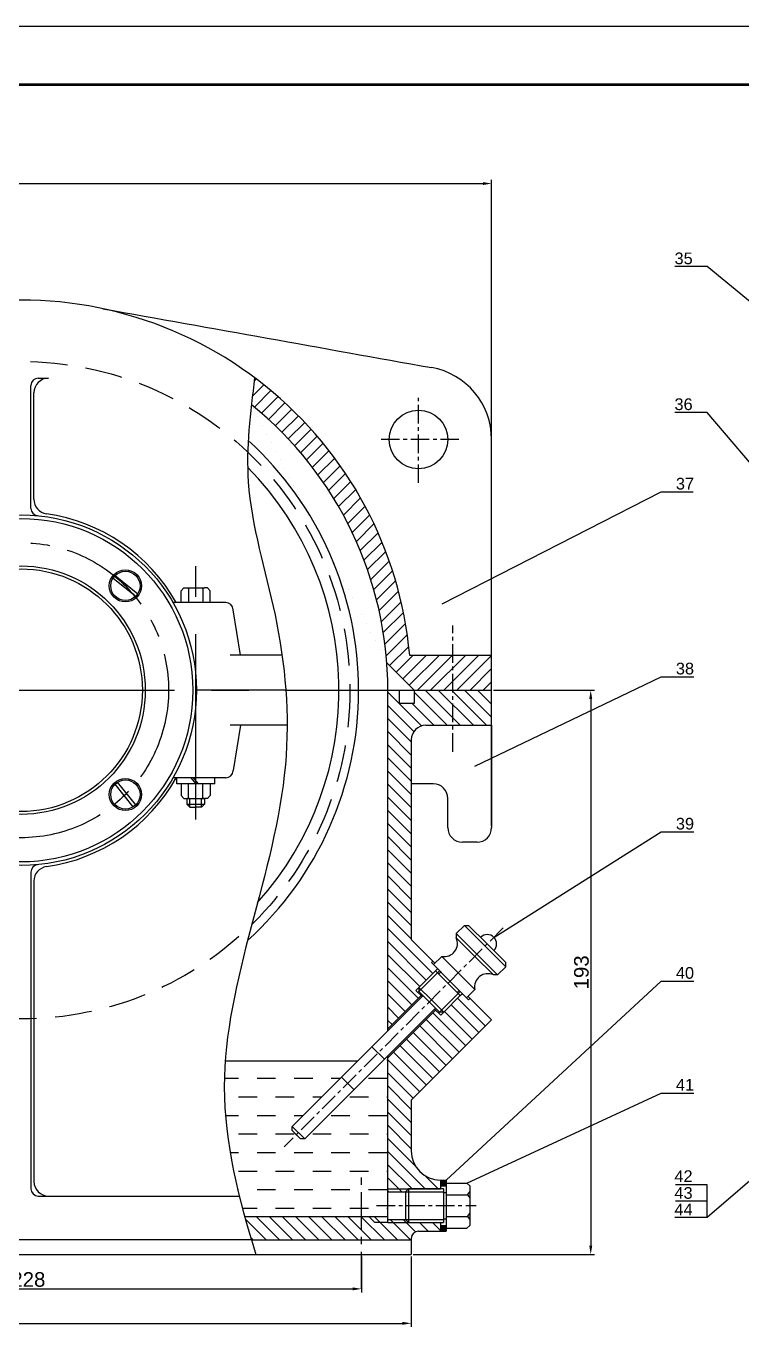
# Model space of a CAD drawing. Header units: millimetres. Extents: x 2354 to 3543, y 830 to 1671.
# Drawn here: x 2798.7 to 3043.6, y 1225.6 to 1670.8 of the extents above; entities that cross this region are included whole.
import ezdxf
from ezdxf import colors
from ezdxf.entities.mleader import LeaderData, LeaderLine
from ezdxf.math import Vec2, Vec3

# ---------------------------------------------------------------- set-up
doc = ezdxf.new("R2010")
doc.units = ezdxf.units.MM
doc.linetypes.add('CENTER', pattern=[10.16, 6.35, -1.27, 1.27, -1.27])
doc.linetypes.add('HIDDEN', pattern=[1.905, 1.27, -0.635])
doc.layers.get('0').update_dxf_attribs({"lineweight": 30})
for name, color, linetype in [('中心线', 1, 'CENTER'), ('细线', 7, 'Continuous'), ('虚线', 7, 'HIDDEN')]:
    doc.layers.add(name, color=color, linetype=linetype)
doc.layers.add('粗线', color=7, linetype='Continuous', lineweight=53)
doc.styles.get("Standard").update_dxf_attribs({"font": 'arial.ttf'})
doc.dimstyles.new('ISO-25', dxfattribs={"dimtxt": 5, "dimasz": 3, "dimexe": 1.25, "dimexo": 0.625, "dimtad": 1, "dimtxsty": 'Standard', "dimcen": 2.5, "dimadec": 0, "dimazin": 0, "dimtfac": 1, "dimtmove": 0, "dimatfit": 3, "dimfxl": 1, "dimarcsym": 0})

# ---------------------------------------------------------------- blocks, each defined once
blk = doc.blocks.new('*D3')
at = {"layer": 'Defpoints', "color": 0, "transparency": 16777216}
for p in [(2440.49, 1250.39), (2930.49, 1250.39), (2930.49, 1226.86)]:
    blk.add_point(p, dxfattribs=at)
at = {"layer": '细线', "color": 0, "lineweight": -2, "transparency": 16777216}
for p, q in [((2440.49, 1249.77), (2440.49, 1225.61)), ((2930.49, 1249.77), (2930.49, 1225.61)), ((2443.49, 1226.86), (2927.49, 1226.86))]:
    blk.add_line(p, q, dxfattribs=at)
at = {"layer": '细线', "color": 0, "transparency": 16777216}
for points in [[(2443.49, 1227.36), (2443.49, 1226.36), (2440.49, 1226.86)], [(2927.49, 1227.36), (2927.49, 1226.36), (2930.49, 1226.86)]]:
    blk.add_solid(points, dxfattribs=at)
at = {"layer": '细线', "color": 0, "transparency": 16777216, "insert": (2685.49, 1230.04), "char_height": 5, "attachment_point": 5}
blk.add_mtext('490', dxfattribs=at)
blk = doc.blocks.new('*D6')
at = {"layer": 'Defpoints', "color": 0, "transparency": 16777216}
for p in [(2957.99, 1616.85), (2417.19, 1431.49), (2957.99, 1396.49)]:
    blk.add_point(p, dxfattribs=at)
at = {"layer": '细线', "color": 0, "lineweight": -2, "transparency": 16777216}
for p, q in [((2417.19, 1432.12), (2417.19, 1618.1)), ((2420.19, 1616.85), (2954.99, 1616.85)), ((2957.99, 1397.12), (2957.99, 1618.1))]:
    blk.add_line(p, q, dxfattribs=at)
at = {"layer": '细线', "color": 0, "transparency": 16777216}
for points in [[(2420.19, 1617.35), (2420.19, 1616.35), (2417.19, 1616.85)], [(2954.99, 1617.35), (2954.99, 1616.35), (2957.99, 1616.85)]]:
    blk.add_solid(points, dxfattribs=at)
at = {"layer": '细线', "color": 0, "transparency": 16777216, "insert": (2685.49, 1620.48), "char_height": 5, "attachment_point": 5}
blk.add_mtext('540,8', dxfattribs=at)
blk = doc.blocks.new('*D8')
at = {"layer": 'Defpoints', "color": 0, "transparency": 16777216}
for p in [(2957.99, 1443.49), (2930.49, 1250.39), (2991.91, 1250.39)]:
    blk.add_point(p, dxfattribs=at)
at = {"layer": '细线', "color": 0, "lineweight": -2, "transparency": 16777216}
for p, q in [((2958.62, 1443.49), (2993.16, 1443.49)), ((2991.91, 1440.49), (2991.91, 1253.39)), ((2931.12, 1250.39), (2993.16, 1250.39))]:
    blk.add_line(p, q, dxfattribs=at)
at = {"layer": '细线', "color": 0, "transparency": 16777216}
for points in [[(2991.41, 1440.49), (2992.41, 1440.49), (2991.91, 1443.49)], [(2991.41, 1253.39), (2992.41, 1253.39), (2991.91, 1250.39)]]:
    blk.add_solid(points, dxfattribs=at)
at = {"layer": '细线', "color": 0, "transparency": 16777216, "insert": (2988.73, 1346.94), "char_height": 5, "attachment_point": 5, "rotation": 90}
blk.add_mtext('193', dxfattribs=at)
blk = doc.blocks.new('*D13')
at = {"layer": 'Defpoints', "color": 0, "transparency": 16777216}
for p in [(2685.49, 1250.39), (2913.49, 1250.39), (2913.49, 1238.66)]:
    blk.add_point(p, dxfattribs=at)
at = {"layer": '细线', "color": 0, "lineweight": -2, "transparency": 16777216}
for p, q in [((2685.49, 1249.77), (2685.49, 1237.41)), ((2913.49, 1249.77), (2913.49, 1237.41)), ((2688.49, 1238.66), (2910.49, 1238.66))]:
    blk.add_line(p, q, dxfattribs=at)
at = {"layer": '细线', "color": 0, "transparency": 16777216}
for points in [[(2688.49, 1239.16), (2688.49, 1238.16), (2685.49, 1238.66)], [(2910.49, 1239.16), (2910.49, 1238.16), (2913.49, 1238.66)]]:
    blk.add_solid(points, dxfattribs=at)
at = {"layer": '细线', "color": 0, "transparency": 16777216, "insert": (2799.49, 1241.84), "char_height": 5, "attachment_point": 5}
blk.add_mtext('228', dxfattribs=at)
blk = doc.blocks.new('_None')

msp = doc.modelspace()

# ---------------------------------------------------------------- hatches: boundary and pattern name
at = {"layer": '细线'}
h = msp.add_hatch(dxfattribs=at)
h.set_pattern_fill('ANSI31', color=256)
h.set_pattern_definition([(45, (2172.8697, 580.4474), (-2.245064, 2.245064), [])])
edge = h.paths.add_edge_path()
edge.add_spline(control_points=[(2876.909, 1550.431), (2876.524, 1547.343), (2876.139, 1544.255), (2875.793, 1541.17)], knot_values=[0, 0, 0, 0, 9.2326006, 9.2326006, 9.2326006, 9.2326006], degree=3, periodic=0)
edge.add_arc((2796.992, 1443.494), 125.5, 4.27201, 51.10449, ccw=False)
edge.add_line((2922.143, 1452.843), (2931.492, 1443.494))
edge.add_line((2931.492, 1443.494), (2957.992, 1443.494))
edge.add_line((2957.992, 1443.494), (2957.992, 1455.494))
edge.add_line((2957.992, 1455.494), (2929.951, 1455.494))
edge.add_arc((2796.992, 1443.494), 133.5, 5.15714, 53.22821)
h = msp.add_hatch(dxfattribs=at)
h.set_pattern_fill('ANSI31', color=256, angle=90)
h.set_pattern_definition([(135, (2172.8697, 580.4474), (-2.245064, -2.245064), [])])
h.paths.add_polyline_path([(2933.14, 1341.822), (2932.079, 1340.761), (2932.786, 1340.054), (2933.14, 1340.407)], flags=17)
h.paths.add_polyline_path([(2941.625, 1333.336), (2940.211, 1333.336), (2939.858, 1332.983), (2940.565, 1332.276)], flags=17)
h.paths.add_polyline_path([(2928.547, 1262.392), (2922.492, 1262.392), (2922.492, 1261.392), (2929.547, 1261.392)], flags=17)
h.paths.add_polyline_path([(2922.492, 1263.394), (2915.99, 1263.394), (2917.992, 1261.392), (2922.492, 1261.392)], flags=17)
h.paths.add_polyline_path([(2929.547, 1272.858), (2922.492, 1272.858), (2922.492, 1271.858), (2928.547, 1271.858)])
edge = h.paths.add_edge_path()
edge.add_line((2940.492, 1261.392), (2929.547, 1261.392))
edge.add_line((2929.547, 1261.392), (2922.492, 1261.392))
edge.add_line((2922.492, 1261.392), (2917.992, 1261.392))
edge.add_line((2917.992, 1261.392), (2915.99, 1263.394))
edge.add_line((2915.99, 1263.394), (2873.51, 1263.394))
edge.add_spline(control_points=[(2873.51, 1263.394), (2874.243, 1260.728), (2875.014, 1258.061), (2875.812, 1255.394)], knot_values=[291.1612637, 291.1612637, 291.1612637, 291.1612637, 299.3477673, 299.3477673, 299.3477673, 299.3477673], degree=3, periodic=0)
edge.add_line((2875.812, 1255.394), (2930.492, 1255.394))
edge.add_line((2930.492, 1255.394), (2930.492, 1255.892))
edge.add_arc((2932.992, 1255.892), 2.5, 90, 180, ccw=False)
edge.add_line((2932.992, 1258.392), (2940.492, 1258.392))
edge.add_line((2940.492, 1258.392), (2940.492, 1261.392))
h.paths.add_polyline_path([(2930.492, 1426.494, -0.4142136), (2935.492, 1431.494), (2957.992, 1431.494), (2957.992, 1443.494), (2931.492, 1443.494), (2931.492, 1438.994), (2926.492, 1438.994), (2926.492, 1443.494), (2922.492, 1443.494), (2922.492, 1327.631), (2933.851, 1338.99), (2932.079, 1340.761), (2933.14, 1341.822), (2938.797, 1347.479), (2939.504, 1348.186), (2937.383, 1350.307), (2937.878, 1350.802), (2930.492, 1358.188)])
h.paths.add_polyline_path([(2957.992, 1330.688), (2950.606, 1338.074), (2950.111, 1337.579), (2947.989, 1339.7), (2947.282, 1338.993), (2941.625, 1333.336), (2940.565, 1332.276), (2938.793, 1334.047), (2922.492, 1317.745), (2922.492, 1272.858), (2940.492, 1272.858), (2940.492, 1275.858, -0.4142136), (2930.492, 1285.858), (2930.492, 1303.188)])
h = msp.add_hatch(dxfattribs=at)
h.set_pattern_fill('DASH', color=256, scale=2)
h.set_pattern_definition([(0, (2172.87, 580.4474), (6.35, 6.35), [6.35, -6.35])])
edge = h.paths.add_edge_path()
edge.add_line((2912.158, 1316.597), (2866.849, 1316.597))
edge.add_spline(control_points=[(2866.849, 1316.597), (2866.637, 1313.642), (2866.049, 1298.251), (2868.601, 1282.846), (2871.68, 1270.394)], knot_values=[236.6787415, 236.6787415, 236.6787415, 236.6787415, 245.7632409, 283.9972296, 283.9972296, 283.9972296, 283.9972296], degree=3, periodic=0)
edge.add_spline(control_points=[(2871.68, 1270.394), (2872.256, 1268.061), (2872.869, 1265.727), (2873.51, 1263.394)], knot_values=[283.9972296, 283.9972296, 283.9972296, 283.9972296, 291.1612637, 291.1612637, 291.1612637, 291.1612637], degree=3, periodic=0)
edge.add_line((2873.51, 1263.394), (2922.492, 1263.394))
edge.add_line((2922.492, 1263.394), (2922.492, 1318.445))
edge.add_line((2922.492, 1318.445), (2894.041, 1289.995))
edge.add_line((2894.041, 1289.995), (2892.627, 1289.995))
edge.add_line((2892.627, 1289.995), (2891.213, 1291.409))
edge.add_line((2891.213, 1291.409), (2889.799, 1292.823))
edge.add_line((2889.799, 1292.823), (2889.799, 1294.238))
edge.add_line((2889.799, 1294.238), (2912.158, 1316.597))
h = msp.add_hatch(dxfattribs=at)
h.set_pattern_fill('ANSI37', color=256, scale=0.1, angle=90)
h.set_pattern_definition([(135, (2172.86972, 580.44736), (-0.2245064, -0.2245064), []), (225, (2172.86972, 580.44736), (0.2245064, -0.2245064), [])])
h.paths.add_polyline_path([(2940.492, 1258.392), (2942.492, 1258.392), (2942.492, 1260.392), (2940.492, 1260.392)])
h.paths.add_polyline_path([(2940.492, 1273.858), (2942.492, 1273.858), (2942.492, 1275.858), (2940.492, 1275.858)])

# ---------------------------------------------------------------- linework, layer by layer
for p, q in [((2802.892, 1550.256), (2806.392, 1550.256)), ((2800.392, 1505.715), (2800.392, 1547.756)), ((2801.392, 1508.821), (2801.392, 1545.256)), ((2957.992, 1431.494), (2957.992, 1529.288)), ((2829.143, 1482.716), (2836.919, 1476.525)), ((2828.46, 1481.859), (2836.237, 1475.669)), ((2852.742, 1478.494), (2851.742, 1477.494)), ((2852.742, 1478.494), (2853.742, 1478.494)), ((2853.742, 1478.494), (2854.242, 1478.285)), ((2853.742, 1478.494), (2859.742, 1478.494)), ((2854.242, 1478.285), (2854.742, 1478.494)), ((2854.242, 1478.285), (2854.242, 1473.494)), ((2858.742, 1478.494), (2859.242, 1478.293)), ((2859.242, 1478.293), (2859.742, 1478.494)), ((2859.242, 1478.293), (2859.242, 1473.494)), ((2859.242, 1477.994), (2859.242, 1477.994)), ((2860.742, 1478.494), (2859.742, 1478.494)), ((2860.742, 1478.494), (2861.742, 1477.494)), ((2867.032, 1473.494), (2848.953, 1473.494)), ((2851.742, 1473.494), (2851.742, 1477.494)), ((2861.742, 1473.494), (2861.742, 1477.494)), ((2872.032, 1455.494), (2869.532, 1470.994)), ((2886.306, 1455.494), (2868.567, 1455.494)), ((2931.492, 1443.494), (2922.143, 1452.843)), ((2929.951, 1455.494), (2957.992, 1455.494)), ((2887.577, 1443.494), (2856.992, 1443.494)), ((2922.492, 1326.931), (2922.492, 1443.494)), ((2922.492, 1443.494), (2957.992, 1443.494)), ((2926.492, 1438.994), (2926.492, 1443.494)), ((2931.492, 1443.494), (2931.492, 1438.994)), ((2931.492, 1438.994), (2926.492, 1438.994)), ((2888.015, 1431.494), (2868.567, 1431.494)), ((2872.032, 1431.494), (2869.532, 1415.994)), ((2935.492, 1431.494), (2957.992, 1431.494)), ((2957.992, 1431.494), (2957.992, 1396.494)), ((2930.492, 1426.494), (2930.492, 1358.188)), ((2835.357, 1403.566), (2829.166, 1411.343)), ((2836.214, 1404.249), (2830.023, 1412.025)), ((2867.032, 1413.494), (2848.953, 1413.494)), ((2850.242, 1411.494), (2850.242, 1413.494)), ((2863.242, 1411.494), (2850.242, 1411.494)), ((2851.742, 1411.494), (2851.742, 1407.494)), ((2854.242, 1406.703), (2854.242, 1411.494)), ((2856.911, 1411.494), (2855.217, 1413.494)), ((2857.711, 1411.494), (2856.017, 1413.494)), ((2859.242, 1406.696), (2859.242, 1411.494)), ((2861.742, 1411.494), (2861.742, 1407.494)), ((2863.242, 1411.494), (2863.242, 1413.494)), ((2937.992, 1411.494), (2930.492, 1411.494)), ((2852.742, 1406.494), (2851.742, 1407.494)), ((2853.742, 1406.494), (2854.242, 1406.703)), ((2854.242, 1406.703), (2854.742, 1406.494)), ((2858.742, 1406.494), (2859.242, 1406.696)), ((2859.242, 1406.994), (2859.242, 1406.994)), ((2859.242, 1406.696), (2859.742, 1406.494)), ((2860.742, 1406.494), (2861.742, 1407.494)), ((2852.742, 1406.494), (2853.742, 1406.494)), ((2853.742, 1406.494), (2859.742, 1406.494)), ((2853.742, 1406.494), (2853.742, 1404.494)), ((2853.742, 1404.494), (2854.742, 1403.494)), ((2853.742, 1404.494), (2859.738, 1404.494)), ((2854.742, 1403.494), (2856.74, 1403.494)), ((2858.738, 1403.494), (2856.74, 1403.494)), ((2858.738, 1403.494), (2859.738, 1404.494)), ((2859.738, 1406.494), (2859.738, 1404.494)), ((2860.742, 1406.494), (2859.742, 1406.494)), ((2942.992, 1396.494), (2942.992, 1406.494)), ((2952.992, 1391.494), (2947.992, 1391.494)), ((2800.392, 1381.273), (2800.392, 1272.894)), ((2801.392, 1378.167), (2801.392, 1275.394)), ((2948.696, 1363.035), (2945.868, 1360.206)), ((2948.696, 1363.035), (2950.111, 1363.035)), ((2948.696, 1363.035), (2955.767, 1355.964)), ((2956.475, 1356.671), (2950.111, 1363.035)), ((2930.492, 1358.188), (2938.585, 1350.095)), ((2945.868, 1360.206), (2945.868, 1358.792)), ((2945.868, 1360.206), (2952.939, 1353.135)), ((2945.868, 1358.792), (2952.232, 1352.428)), ((2962.839, 1348.893), (2955.767, 1355.964)), ((2956.475, 1356.671), (2962.839, 1350.307)), ((2937.878, 1350.802), (2937.383, 1350.307)), ((2937.383, 1350.307), (2943.747, 1343.943)), ((2940.918, 1352.428), (2938.09, 1349.6)), ((2938.09, 1349.6), (2943.747, 1343.943)), ((2940.918, 1352.428), (2946.575, 1346.771)), ((2958.596, 1346.064), (2952.232, 1352.428)), ((2960.01, 1346.064), (2952.939, 1353.135)), ((2962.839, 1348.893), (2960.01, 1346.064)), ((2962.839, 1348.893), (2962.839, 1350.307)), ((2933.14, 1341.822), (2938.797, 1347.479)), ((2938.797, 1347.479), (2943.04, 1343.236)), ((2939.504, 1346.771), (2940.211, 1347.479)), ((2939.858, 1346.418), (2940.565, 1347.125)), ((2952.232, 1341.115), (2946.575, 1346.771)), ((2960.01, 1346.064), (2958.596, 1346.064)), ((2932.079, 1340.761), (2934.201, 1338.64)), ((2933.14, 1340.407), (2932.786, 1340.054)), ((2933.14, 1341.822), (2933.14, 1340.407)), ((2933.14, 1341.822), (2937.383, 1337.579)), ((2933.14, 1340.407), (2936.676, 1336.872)), ((2947.282, 1338.993), (2943.04, 1343.236)), ((2949.403, 1338.286), (2943.747, 1343.943)), ((2950.111, 1337.579), (2943.747, 1343.943)), ((2946.222, 1340.054), (2946.929, 1340.761)), ((2946.575, 1339.7), (2947.282, 1340.407)), ((2952.232, 1341.115), (2949.403, 1338.286)), ((2934.554, 1338.993), (2889.799, 1294.238)), ((2933.851, 1338.99), (2922.492, 1327.631)), ((2940.211, 1333.336), (2936.676, 1336.872)), ((2941.625, 1333.336), (2937.383, 1337.579)), ((2941.625, 1333.336), (2947.282, 1338.993)), ((2949.898, 1338.781), (2957.992, 1330.688)), ((2950.606, 1338.074), (2950.111, 1337.579)), ((2938.797, 1334.751), (2894.041, 1289.995)), ((2938.797, 1334.051), (2922.492, 1317.745)), ((2940.565, 1332.276), (2938.443, 1334.397)), ((2940.211, 1333.336), (2939.858, 1332.983)), ((2941.625, 1333.336), (2940.211, 1333.336)), ((2957.992, 1330.688), (2930.492, 1303.188)), ((2921.291, 1317.245), (2917.048, 1321.487)), ((2922.492, 1263.394), (2922.492, 1318.445)), ((2912.158, 1316.597), (2866.849, 1316.597)), ((2906.626, 1311.065), (2908.747, 1308.944)), ((2910.869, 1306.822), (2908.747, 1308.944)), ((2930.492, 1303.188), (2930.492, 1285.858)), ((2889.799, 1292.823), (2889.799, 1294.238)), ((2889.799, 1294.238), (2894.041, 1289.995)), ((2889.799, 1292.823), (2891.213, 1291.409)), ((2892.627, 1289.995), (2891.213, 1291.409)), ((2894.041, 1289.995), (2892.627, 1289.995)), ((2940.492, 1275.858), (2942.492, 1275.858)), ((2940.492, 1275.858), (2940.492, 1272.858)), ((2940.492, 1273.858), (2942.492, 1273.858)), ((2942.492, 1275.858), (2942.492, 1258.392)), ((2942.492, 1274.858), (2946.091, 1274.858)), ((2946.091, 1274.858), (2949.492, 1274.858)), ((2950.492, 1273.858), (2949.492, 1274.858)), ((2950.492, 1273.858), (2950.492, 1271.858)), ((2802.892, 1270.394), (2806.392, 1270.394)), ((2806.392, 1270.394), (2871.68, 1270.394)), ((2922.492, 1271.858), (2928.547, 1271.858)), ((2929.547, 1272.858), (2928.547, 1271.858)), ((2928.547, 1271.858), (2928.547, 1262.392)), ((2941.492, 1272.858), (2929.547, 1272.858)), ((2929.547, 1272.858), (2929.547, 1261.392)), ((2929.547, 1272.858), (2929.547, 1272.858)), ((2941.492, 1272.858), (2941.492, 1261.392)), ((2941.492, 1271.658), (2942.492, 1271.658)), ((2942.492, 1270.858), (2946.091, 1270.858)), ((2946.091, 1270.858), (2949.792, 1270.858)), ((2949.792, 1270.858), (2950.492, 1271.858)), ((2949.792, 1270.858), (2950.492, 1269.858)), ((2950.492, 1271.858), (2950.492, 1269.858)), ((2950.492, 1269.858), (2950.492, 1264.392)), ((2949.792, 1263.392), (2950.492, 1264.392)), ((2950.492, 1264.392), (2950.492, 1262.392)), ((2873.51, 1263.394), (2922.492, 1263.394)), ((2922.492, 1261.392), (2922.492, 1263.394)), ((2922.492, 1262.392), (2928.547, 1262.392)), ((2928.547, 1262.392), (2929.547, 1261.392)), ((2929.547, 1261.392), (2941.492, 1261.392)), ((2929.547, 1261.392), (2929.547, 1261.392)), ((2940.492, 1261.392), (2940.492, 1258.392)), ((2940.492, 1260.392), (2942.492, 1260.392)), ((2941.492, 1262.592), (2942.492, 1262.592)), ((2942.492, 1263.392), (2946.091, 1263.392)), ((2946.091, 1263.392), (2949.792, 1263.392)), ((2950.492, 1260.392), (2949.492, 1259.392)), ((2949.792, 1263.392), (2950.492, 1262.392)), ((2950.492, 1262.392), (2950.492, 1260.392)), ((2875.812, 1255.394), (2720.492, 1255.394)), ((2875.812, 1255.394), (2930.492, 1255.394)), ((2930.492, 1255.892), (2930.492, 1250.394)), ((2932.992, 1258.392), (2942.492, 1258.392)), ((2942.492, 1259.392), (2946.091, 1259.392)), ((2946.091, 1259.392), (2949.492, 1259.392)), ((2440.493, 1250.394), (2930.492, 1250.394))]:
    msp.add_line(p, q)
for centre, radius in [((2932.992, 1529.288), 10.05), ((2796.992, 1443.494), 60), ((2796.992, 1443.494), 58.75), ((2796.992, 1443.494), 42.5), ((2796.992, 1443.494), 41.5), ((2832.69, 1479.192), 5.5), ((2832.69, 1479.192), 5), ((2832.69, 1407.796), 5.5), ((2832.69, 1407.796), 5)]:
    msp.add_circle(centre, radius)
for centre, radius, start, end in [((2796.992, 1443.494), 133.5, 5.15714, 97.28472), ((2932.992, 1529.288), 25, 0, 79.84842), ((2802.892, 1547.756), 2.5, 90, 180), ((2806.392, 1545.256), 5, 90, 180), ((2796.992, 1443.494), 125.5, 0, 51.10449), ((2796.992, 1443.494), 115.5, 312.153, 47.70311), ((2796.992, 1443.494), 108.75, 318.08443, 44.52739), ((2802.892, 1505.715), 2.5, 180, 264.58321), ((2806.392, 1508.821), 5, 180, 261.81185), ((2796.992, 1443.494), 61, 29.45917, 81.81185), ((2867.032, 1470.994), 2.5, 0, 90), ((2935.492, 1426.494), 5, 90, 180), ((2867.032, 1415.994), 2.5, 270, 0), ((2796.992, 1443.494), 61, 278.18815, 330.54083), ((2937.992, 1406.494), 5, 0, 90), ((2947.992, 1396.494), 5, 180, 270), ((2952.992, 1396.494), 5, 270, 0), ((2802.892, 1381.273), 2.5, 95.41679, 180), ((2806.392, 1378.167), 5, 98.18815, 180), ((2941.769, 1356.873), 4.526, 259.16438, 25.08565), ((2956.475, 1356.671), 3.2, 315, 135), ((2956.677, 1341.965), 4.526, 64.91435, 190.83562), ((2940.492, 1285.858), 10, 180, 270), ((2806.392, 1275.394), 5, 180, 270), ((2802.892, 1272.894), 2.5, 180, 270), ((2932.992, 1255.892), 2.5, 90, 180)]:
    msp.add_arc(centre, radius, start, end)
at = {"start_tangent": (0.9843449, -0.176253), "end_tangent": (0.9843449, -0.176253)}
msp.add_spline([(2825.018, 1574.019), (2937.398, 1553.897)], degree=3, dxfattribs=at)
at = {"layer": '中心线'}
for p, q in [((2932.992, 1514.421), (2932.992, 1543.535)), ((2946.828, 1529.288), (2918.964, 1529.288)), ((2944.742, 1422.412), (2944.742, 1465.59)), ((2961.968, 1362.165), (2887.065, 1287.262)), ((2918.639, 1267.125), (2952.685, 1267.125))]:
    msp.add_line(p, q, dxfattribs=at)
at = {"layer": '中心线', "ltscale": 10}
for p, q in [((2856.742, 1399.224), (2856.742, 1485.974)), ((2379.573, 1443.494), (2963.793, 1443.494))]:
    msp.add_line(p, q, dxfattribs=at)
at = {"layer": '中心线', "ltscale": 2}
msp.add_line((2913.492, 1238.681), (2913.492, 1278.016), dxfattribs=at)
at = {"layer": '中心线', "ltscale": 5}
msp.add_circle((2796.992, 1443.494), 50.48, dxfattribs=at)
at = {"layer": '粗线'}
msp.add_line((2373.958, 1650.753), (3522.958, 1650.753), dxfattribs=at)
at = {"layer": '细线'}
for p, q in [((2353.958, 1670.753), (3542.958, 1670.753)), ((2854.742, 1403.494), (2854.742, 1406.494)), ((2858.738, 1403.494), (2858.738, 1406.494)), ((2933.14, 1340.407), (2939.504, 1346.771)), ((2938.797, 1347.479), (2939.504, 1348.186)), ((2933.14, 1341.822), (2932.079, 1340.761)), ((2940.211, 1333.336), (2946.575, 1339.7)), ((2947.282, 1338.993), (2947.989, 1339.7)), ((2941.625, 1333.336), (2940.565, 1332.276)), ((3031.758, 1274.266), (3020.934, 1274.266)), ((3031.758, 1268.643), (3031.758, 1274.266)), ((2922.492, 1272.858), (2940.492, 1272.858)), ((2928.547, 1271.858), (2941.492, 1271.858)), ((3031.758, 1268.643), (3020.934, 1268.643)), ((3031.758, 1263.02), (3031.758, 1268.643)), ((2917.992, 1261.392), (2915.99, 1263.394)), ((2922.492, 1261.392), (2917.992, 1261.392)), ((2922.492, 1261.392), (2940.492, 1261.392)), ((2928.547, 1262.392), (2941.492, 1262.392))]:
    msp.add_line(p, q, dxfattribs=at)
msp.add_open_spline([(2876.909, 1550.431), (2875.418, 1538.472), (2871.995, 1511.01), (2886.114, 1467.951), (2892.189, 1397.344), (2857.277, 1325.162), (2871.396, 1269.517), (2877.339, 1250.394)], degree=3, knots=[0, 0, 0, 0, 35.7534626, 82.101636, 133.6104871, 245.7632409, 304.4639285, 304.4639285, 304.4639285, 304.4639285], dxfattribs=at)
at = {"layer": '虚线', "ltscale": 10}
msp.add_circle((2796.992, 1443.494), 112.5, dxfattribs=at)

# ---------------------------------------------------------------- texts
at = {"layer": '细线', "char_height": 4, "attachment_point": 3}
for s, insert in [('42', (3026.758, 1279.22)), ('43', (3026.758, 1273.473))]:
    msp.add_mtext(s, dxfattribs=dict(at, insert=insert))

# ---------------------------------------------------------------- dimensions: what is measured, and where the dimension line sits
at = {"layer": '细线'}
for base, p1, p2, picture, middle in [((2957.992, 1616.85), (2417.19, 1431.494), (2957.992, 1396.494), '*D6', (2685.493, 1616.85)), ((2930.492, 1226.863), (2440.493, 1250.394), (2930.492, 1250.394), '*D3', (2685.493, 1226.863)), ((2913.492, 1238.659), (2685.493, 1250.394), (2913.492, 1250.394), '*D13', (2799.492, 1238.659))]:
    dim = msp.add_linear_dim(base=base, p1=p1, p2=p2, dimstyle='ISO-25', dxfattribs=at)
    dim.commit()
    dim.dimension.update_dxf_attribs({"geometry": picture, "text_midpoint": middle, "dimtype": 160})
dim = msp.add_linear_dim(base=(2991.912, 1250.394), p1=(2957.992, 1443.494), p2=(2930.492, 1250.394), angle=90, text='193', dimstyle='ISO-25', dxfattribs=at)
dim.commit()
dim.dimension.update_dxf_attribs({"geometry": '*D8', "text_midpoint": (2991.912, 1346.944), "dimtype": 160})

# ---------------------------------------------------------------- leaders
ml = msp.add_multileader_mtext('Standard', dxfattribs=at)
ml.set_content('35', color=256)
ml.set_leader_properties()
ml.set_arrow_properties(name='NONE')
ml.build(insert=Vec2(0, 0))
ml.multileader.update_dxf_attribs({"text_left_attachment_type": 5, "text_right_attachment_type": 5, "dogleg_length": 3, "arrow_head_size": 3})
ctx = ml.context
ctx.base_point, ctx.arrow_head_size, ctx.plane_origin = Vec3(3019.034, 1588.432), 3, Vec3(3191.459, 1456.494)
ctx.left_attachment, ctx.right_attachment, ctx.text_align_type = 5, 5, 2
notes = []
notes.append((ctx, [(0, (1, 1, 0), (3031.791, 1588.432), (-1, 0), 3, [(0, [(3191.459, 1456.494)], 0, [])])]))
ctx.mtext.insert, ctx.mtext.alignment, ctx.mtext.flow_direction = Vec3(3026.791, 1593.248), 3, 5
ml = msp.add_multileader_mtext('Standard', dxfattribs=at)
ml.set_content('36', color=256)
ml.set_leader_properties()
ml.set_arrow_properties(name='NONE')
ml.build(insert=Vec2(0, 0))
ml.multileader.update_dxf_attribs({"text_left_attachment_type": 5, "text_right_attachment_type": 5, "dogleg_length": 3, "arrow_head_size": 3})
ctx = ml.context
ctx.base_point, ctx.arrow_head_size, ctx.plane_origin = Vec3(3019.045, 1538.532), 3, Vec3(3074.058, 1458.11)
ctx.left_attachment, ctx.right_attachment, ctx.text_align_type = 5, 5, 2
notes.append((ctx, [(0, (1, 1, 0), (3031.769, 1538.532), (-1, 0), 3, [(0, [(3100.034, 1458.11)], 0, [])])]))
ctx.mtext.insert, ctx.mtext.alignment, ctx.mtext.flow_direction = Vec3(3026.769, 1543.348), 3, 5
ml = msp.add_multileader_mtext('Standard', dxfattribs=at)
ml.set_content('37', color=256)
ml.set_leader_properties()
ml.set_arrow_properties(name='NONE')
ml.build(insert=Vec2(0, 0))
ml.multileader.update_dxf_attribs({"text_left_attachment_type": 5, "text_right_attachment_type": 5, "dogleg_length": 3, "arrow_head_size": 3})
ctx = ml.context
ctx.base_point, ctx.arrow_head_size, ctx.plane_origin = Vec3(3019.034, 1511.347), 3, Vec3(3099.814, 1540.251)
ctx.left_attachment, ctx.right_attachment = 5, 5
notes.append((ctx, [(1, (1, 1, 0), (3016.034, 1511.347), (1, 0), 3, [(0, [(2941.079, 1473.096)], 0, [])])]))
ctx.mtext.insert, ctx.mtext.width, ctx.mtext.flow_direction = Vec3(3021.034, 1516.164), 5.80628, 5
ml = msp.add_multileader_mtext('Standard', dxfattribs=at)
ml.set_content('38', color=256)
ml.set_leader_properties()
ml.set_arrow_properties(name='NONE')
ml.build(insert=Vec2(0, 0))
ml.multileader.update_dxf_attribs({"text_left_attachment_type": 5, "text_right_attachment_type": 5, "dogleg_length": 3, "arrow_head_size": 3})
ctx = ml.context
ctx.base_point, ctx.arrow_head_size, ctx.plane_origin = Vec3(3019.034, 1448.081), 3, Vec3(2424.933, 1416.157)
ctx.left_attachment, ctx.right_attachment = 5, 5
notes.append((ctx, [(1, (1, 1, 0), (3016.034, 1448.081), (1, 0), 3, [(0, [(2952.28, 1417.463)], 0, [])])]))
ctx.mtext.insert, ctx.mtext.flow_direction = Vec3(3021.034, 1452.897), 5
ml = msp.add_multileader_mtext('Standard', dxfattribs=at)
ml.set_content('44', color=256)
ml.set_leader_properties()
ml.set_arrow_properties(name='NONE')
ml.build(insert=Vec2(0, 0))
ml.multileader.update_dxf_attribs({"text_left_attachment_type": 5, "text_right_attachment_type": 5, "dogleg_length": 3, "arrow_head_size": 3})
ctx = ml.context
ctx.base_point, ctx.arrow_head_size, ctx.plane_origin = Vec3(3018.884, 1263.02), 3, Vec3(3219.849, 1425.494)
ctx.left_attachment, ctx.right_attachment, ctx.text_align_type = 5, 5, 2
notes.append((ctx, [(0, (1, 1, 0), (3031.758, 1263.02), (-1, 0), 3, [(0, [(3219.849, 1425.494)], 0, [])])]))
ctx.mtext.insert, ctx.mtext.alignment, ctx.mtext.flow_direction = Vec3(3026.758, 1267.82), 3, 5
ml = msp.add_multileader_mtext('Standard', dxfattribs=at)
ml.set_content('39', color=256)
ml.set_leader_properties()
ml.set_arrow_properties(name='NONE')
ml.build(insert=Vec2(0, 0))
ml.multileader.update_dxf_attribs({"text_left_attachment_type": 5, "text_right_attachment_type": 5, "dogleg_length": 3, "arrow_head_size": 3})
ctx = ml.context
ctx.base_point, ctx.arrow_head_size, ctx.plane_origin = Vec3(3019.034, 1395.001), 3, Vec3(2958.737, 1358.934)
ctx.left_attachment, ctx.right_attachment = 5, 5
notes.append((ctx, [(0, (1, 1, 0), (3016.034, 1395.001), (1, 0), 3, [(0, [(2958.737, 1358.934)], 0, [])])]))
ctx.mtext.insert, ctx.mtext.flow_direction = Vec3(3021.034, 1399.818), 5
ml = msp.add_multileader_mtext('Standard', dxfattribs=at)
ml.set_content('40', color=256)
ml.set_leader_properties()
ml.set_arrow_properties(name='NONE')
ml.build(insert=Vec2(0, 0))
ml.multileader.update_dxf_attribs({"text_left_attachment_type": 5, "text_right_attachment_type": 5, "dogleg_length": 3, "arrow_head_size": 3})
ctx = ml.context
ctx.base_point, ctx.arrow_head_size, ctx.plane_origin = Vec3(3019.034, 1343.942), 3, Vec3(2942.492, 1275.858)
ctx.left_attachment, ctx.right_attachment = 5, 5
notes.append((ctx, [(0, (1, 1, 0), (3016.034, 1343.942), (1, 0), 3, [(0, [(2942.492, 1275.858)], 0, [])])]))
ctx.mtext.insert, ctx.mtext.flow_direction = Vec3(3021.034, 1348.759), 5
ml = msp.add_multileader_mtext('Standard', dxfattribs=at)
ml.set_content('41', color=256)
ml.set_leader_properties()
ml.set_arrow_properties(name='NONE')
ml.build(insert=Vec2(0, 0))
ml.multileader.update_dxf_attribs({"text_left_attachment_type": 5, "text_right_attachment_type": 5, "dogleg_length": 3, "arrow_head_size": 3})
ctx = ml.context
ctx.base_point, ctx.arrow_head_size, ctx.plane_origin = Vec3(3019.034, 1305.645), 3, Vec3(2949.492, 1274.858)
ctx.left_attachment, ctx.right_attachment = 5, 5
notes.append((ctx, [(0, (1, 1, 0), (3016.034, 1305.645), (1, 0), 3, [(0, [(2949.492, 1274.858)], 0, [])])]))
ctx.mtext.insert, ctx.mtext.flow_direction = Vec3(3021.034, 1310.461), 5
for ctx, leaders in notes:
    for number, flags, end, landing, length, lines in leaders:
        leader = LeaderData()
        leader.index, (leader.has_last_leader_line, leader.has_dogleg_vector, leader.attachment_direction) = number, flags
        leader.last_leader_point, leader.dogleg_vector, leader.dogleg_length = Vec3(end), Vec3(landing), length
        for number, points, colour, breaks in lines:
            line = LeaderLine()
            line.index, line.vertices, line.color, line.breaks = number, Vec3.list(points), colors.encode_raw_color(colour), breaks
            leader.lines.append(line)
        ctx.leaders.append(leader)

doc.saveas('drawing.dxf')
